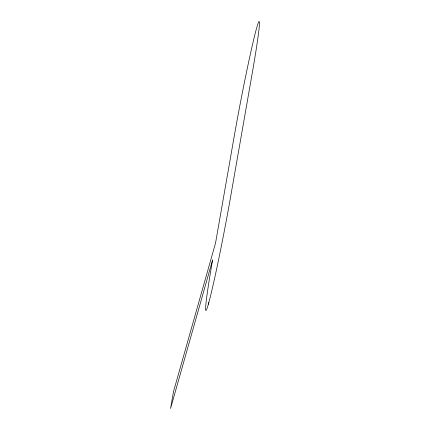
<?xml version="1.0" encoding="UTF-8"?>
<svg xmlns="http://www.w3.org/2000/svg" width="430" height="430" viewBox="0 0 430 430"><rect width="100%" height="100%" fill="white"/><g stroke="black" fill="none" stroke-linecap="round" stroke-linejoin="round"><path stroke-width="0.64" d="M208.324 304.252L209.593 299.629A84.828 3.155 -79.2 0 0 230.899 195.161L252.356 72.53A84.828 3.155 -79.2 0 0 259.424 22.156L259.129 21.5A84.828 3.155 -79.2 0 0 252.136 46.209L250.287 54.443A84.828 3.155 -79.2 0 0 234.081 137.1L215.537 243.09L173.516 391.601L170.559 408.5L212.613 259.881A84.538 3.144 -79.2 0 0 208.324 304.252L208.797 302.586"/></g></svg>
